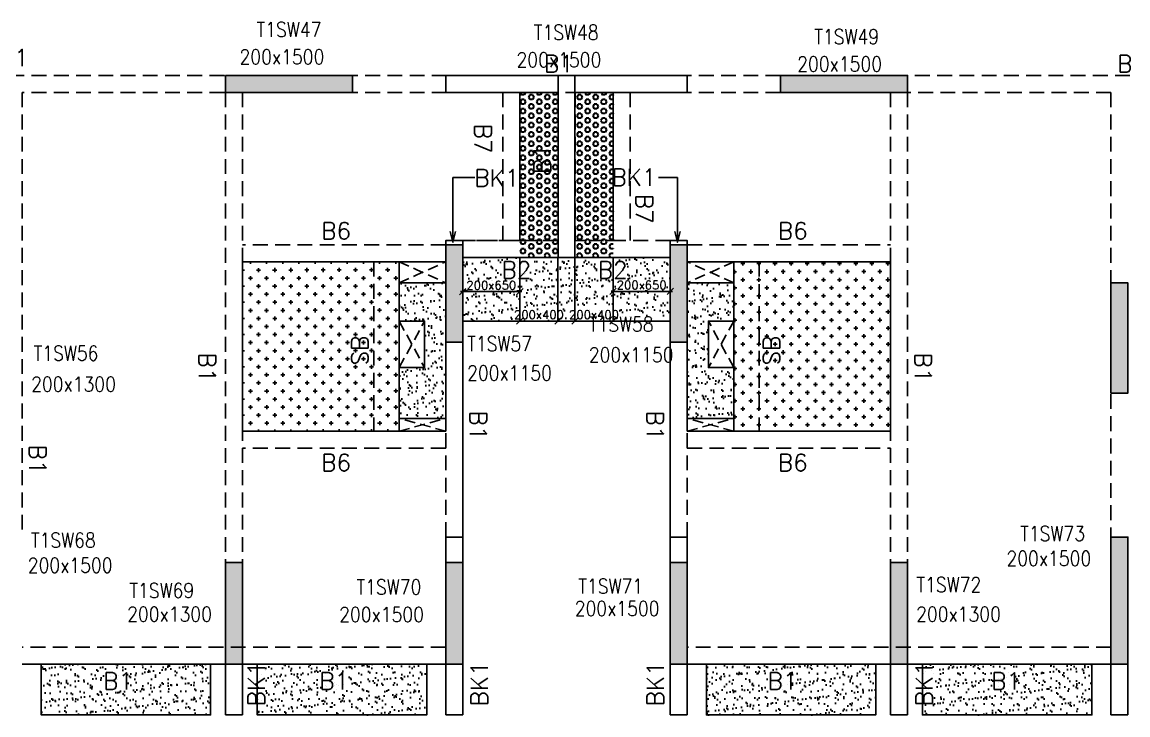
# Model space of a CAD drawing. Header units: millimetres. Extents: x 1078357 to 2594950, y -5122486 to -4636555.
# Drawn here: x 2183805 to 2196855, y -4674653 to -4666473 of the extents above; entities that cross this region are included whole.
import ezdxf

# ---------------------------------------------------------------- set-up
doc = ezdxf.new("R2010")
doc.units = ezdxf.units.MM
doc.header["$PDMODE"] = 35
for name, pattern in [('CONTINOUS', [0]), ('HIDDEN', [0.375, 0.25, -0.125]), ('New Retail block$0$CONTINOUS', [0])]:
    doc.linetypes.add(name, pattern=pattern)
doc.layers.get('0').update_dxf_attribs({"lineweight": 0})
doc.layers.get('Defpoints').update_dxf_attribs({"lineweight": 0})
for name, color, linetype, lineweight in [('A-_ANOTDIMA_D-', 6, 'Continuous', 13), ('COL. NO.', 30, 'Continuous', 25), ('COL. SIZE', 7, 'Continuous', 25), ('DIM', 9, 'Continuous', 25), ('HATCH', 8, 'Continuous', 30)]:
    doc.layers.add(name, color=color, linetype=linetype, lineweight=lineweight)
for name, color, linetype in [('B-200x325', 201, 'HIDDEN'), ('B-200x400', 44, 'HIDDEN'), ('DROP SLAB', 8, 'Continuous'), ('NON STR. RCC WALL', 6, 'Continuous'), ('S-BEAM', 3, 'HIDDEN'), ('S-BEAM NO.', 6, 'Continuous'), ('S-COLUMN', 1, 'Continuous'), ('S-CUTOUT', 8, 'HIDDEN'), ('S-SLAB-PROJECTION', 54, 'New Retail block$0$CONTINOUS'), ('SLAB FOLD', 8, 'Continuous')]:
    doc.layers.add(name, color=color, linetype=linetype)
doc.styles.add('Roman', font='romans')
doc.styles.add('ROMANS', font='romans.shx', dxfattribs={"width": 0.85})
doc.dimstyles.new('HARESH', dxfattribs={"dimtxt": 150, "dimasz": 75, "dimexe": 0, "dimexo": 0, "dimgap": 25, "dimtad": 1, "dimdec": 0, "dimdsep": 46, "dimtxsty": 'Roman', "dimblk": 'OBLIQUE', "dimcen": 225, "dimdle": 25, "dimclrd": 2, "dimclre": 2, "dimclrt": 7, "dimadec": 8, "dimazin": 1, "dimtfac": 1, "dimtdec": 0, "dimtmove": 0, "dimatfit": 0, "dimfxl": 1, "dimlwd": -1, "dimlwe": -1, "dimarcsym": 0})
pattern_1 = [(180, (1070830.067, 207871.68), (-7e-15, -54.99261315), [31.75, -63.5]), (300, (1070830.067, 207871.68), (47.625, 27.4963066), [31.75, -63.5]), (240, (1070798.317, 207871.68), (47.625, -27.4963066), [31.75, -63.5])]

# ---------------------------------------------------------------- blocks, each defined once
blk = doc.blocks.new('_Oblique')
at = {"color": 0, "linetype": 'ByBlock', "lineweight": -2}
blk.add_line((-0.5, -0.5), (0.5, 0.5), dxfattribs=at)
blk = doc.blocks.new('*D1507')
at = {"layer": 'Defpoints', "color": 0, "ltscale": 700, "transparency": 16777216}
for p in [(2189679, -4669252, 0), (2190129, -4669252, 0), (2189679, -4670003)]:
    blk.add_point(p, dxfattribs=at)
at = {"layer": 'DIM', "color": 2, "ltscale": 700, "transparency": 16777216}
for p, q in [((2189679, -4669252), (2189679, -4670003)), ((2190129, -4669252), (2190129, -4670003)), ((2190154, -4670003), (2189654, -4670003))]:
    blk.add_line(p, q, dxfattribs=at)
at = {"layer": 'DIM', "color": 2, "ltscale": 700, "transparency": 16777216, "xscale": 75, "yscale": 75, "zscale": 75, "rotation": 180}
blk.add_blockref('_Oblique', (2189679, -4670003), dxfattribs=at)
at = {"layer": 'DIM', "color": 2, "ltscale": 700, "transparency": 16777216, "xscale": 75, "yscale": 75, "zscale": 75}
blk.add_blockref('_Oblique', (2190129, -4670003), dxfattribs=at)
at = {"layer": 'DIM', "color": 7, "ltscale": 700, "transparency": 16777216, "insert": (2189904, -4669928), "char_height": 150, "attachment_point": 5, "style": 'Roman'}
blk.add_mtext('{\\H0.666667x;200x400}', dxfattribs=at)
blk = doc.blocks.new('*D1508')
at = {"layer": 'Defpoints', "color": 0, "ltscale": 700, "transparency": 16777216}
for p in [(2189005, -4669253, 0), (2189679, -4669252, 0), (2189005, -4669655)]:
    blk.add_point(p, dxfattribs=at)
at = {"layer": 'DIM', "color": 2, "ltscale": 700, "transparency": 16777216}
for p, q in [((2189005, -4669253), (2189005, -4669655)), ((2189679, -4669252), (2189679, -4669655)), ((2189704, -4669655), (2188980, -4669655))]:
    blk.add_line(p, q, dxfattribs=at)
at = {"layer": 'DIM', "color": 2, "ltscale": 700, "transparency": 16777216, "xscale": 75, "yscale": 75, "zscale": 75, "rotation": 180}
blk.add_blockref('_Oblique', (2189005, -4669655), dxfattribs=at)
at = {"layer": 'DIM', "color": 2, "ltscale": 700, "transparency": 16777216, "xscale": 75, "yscale": 75, "zscale": 75}
blk.add_blockref('_Oblique', (2189679, -4669655), dxfattribs=at)
at = {"layer": 'DIM', "color": 7, "ltscale": 700, "transparency": 16777216, "insert": (2189342, -4669580), "char_height": 150, "attachment_point": 5, "style": 'Roman'}
blk.add_mtext('{\\H0.666667x;200x650}', dxfattribs=at)
blk = doc.blocks.new('*D1509')
at = {"layer": 'Defpoints', "color": 0, "ltscale": 700, "transparency": 16777216}
for p in [(2190329, -4669252, 0), (2190780, -4669253, 0), (2190780, -4670003)]:
    blk.add_point(p, dxfattribs=at)
at = {"layer": 'DIM', "color": 2, "ltscale": 700, "transparency": 16777216}
for p, q in [((2190329, -4669252), (2190329, -4670003)), ((2190780, -4669253), (2190780, -4670003)), ((2190304, -4670003), (2190805, -4670003))]:
    blk.add_line(p, q, dxfattribs=at)
at = {"layer": 'DIM', "color": 2, "ltscale": 700, "transparency": 16777216, "xscale": 75, "yscale": 75, "zscale": 75, "rotation": 180}
blk.add_blockref('_Oblique', (2190329, -4670003), dxfattribs=at)
at = {"layer": 'DIM', "color": 2, "ltscale": 700, "transparency": 16777216, "xscale": 75, "yscale": 75, "zscale": 75}
blk.add_blockref('_Oblique', (2190780, -4670003), dxfattribs=at)
at = {"layer": 'DIM', "color": 7, "ltscale": 700, "transparency": 16777216, "insert": (2190554, -4669928), "char_height": 150, "attachment_point": 5, "style": 'Roman'}
blk.add_mtext('{\\H0.666667x;200x400}', dxfattribs=at)
blk = doc.blocks.new('*D1510')
at = {"layer": 'Defpoints', "color": 0, "ltscale": 700, "transparency": 16777216}
for p in [(2190780, -4669253, 0), (2191454, -4669253, 0), (2191454, -4669653)]:
    blk.add_point(p, dxfattribs=at)
at = {"layer": 'DIM', "color": 2, "ltscale": 700, "transparency": 16777216}
for p, q in [((2190780, -4669253), (2190780, -4669653)), ((2191454, -4669253), (2191454, -4669653)), ((2190755, -4669653), (2191479, -4669653))]:
    blk.add_line(p, q, dxfattribs=at)
at = {"layer": 'DIM', "color": 2, "ltscale": 700, "transparency": 16777216, "xscale": 75, "yscale": 75, "zscale": 75, "rotation": 180}
blk.add_blockref('_Oblique', (2190780, -4669653), dxfattribs=at)
at = {"layer": 'DIM', "color": 2, "ltscale": 700, "transparency": 16777216, "xscale": 75, "yscale": 75, "zscale": 75}
blk.add_blockref('_Oblique', (2191454, -4669653), dxfattribs=at)
at = {"layer": 'DIM', "color": 7, "ltscale": 700, "transparency": 16777216, "insert": (2191117, -4669578), "char_height": 150, "attachment_point": 5, "style": 'Roman'}
blk.add_mtext('{\\H0.666667x;200x650}', dxfattribs=at)
blk = doc.blocks.new('G$CD63B60BD')
at = {"layer": 'COL. NO.', "linetype": 'Continuous', "style": 'ROMANS', "width": 0.85}
for s, p in [('T1SW47', (21217, 7404, -320)), ('T1SW48', (24489, 7371, -320)), ('T1SW49', (27799, 7320, -320)), ('T1SW58', (25138, 3926, -320)), ('T1SW57', (23703, 3695, -320)), ('T1SW56', (18586, 3582, -320)), ('T1SW73', (30229, 1453, -320)), ('T1SW68', (18554, 1375, -320)), ('T1SW69', (19716, 781, -320)), ('T1SW70', (22397, 822, -320)), ('T1SW71', (25014, 832, -320)), ('T1SW72', (29005, 850, -320))]:
    blk.add_text(s, height=175, dxfattribs=at).set_placement(p)
at = {"layer": 'COL. SIZE', "linetype": 'Continuous', "style": 'ROMANS', "width": 0.85}
for s, p in [('200x1500', (21016, 7081, -320)), ('200x1500', (24285, 7046, -320)), ('200x1500', (27598, 6997, -320)), ('200x1150', (25138, 3563, -320)), ('200x1150', (23702, 3349, -320)), ('200x1300', (18557, 3218, -320)), ('200x1500', (30067, 1160, -320)), ('200x1500', (18517, 1079, -320)), ('200x1300', (19690, 502, -320)), ('200x1500', (22192, 498, -320)), ('200x1500', (24972, 569, -320)), ('200x1300', (29001, 502, -320))]:
    blk.add_text(s, height=175, dxfattribs=at).set_placement(p)

msp = doc.modelspace()

# ---------------------------------------------------------------- hatches: boundary and pattern name
at = {"layer": 'DROP SLAB'}
h = msp.add_hatch(dxfattribs=at)
h.set_pattern_fill('CROSS', color=8, scale=15, angle=0.03079)
h.set_pattern_definition([(180.03079016, (-9876859.83, 46851707.39), (-95.19879988, -95.30117261), [47.625, -142.875]), (270.03079016, (-9876883.66, 46851731.19), (95.30117261, -95.19879988), [47.625, -142.875])])
h.paths.add_polyline_path([(2188254.6, -4669302.4), (2186404.6, -4669302.4), (2186404.6, -4671302.2), (2188254.6, -4671302.2)])
h = msp.add_hatch(dxfattribs=at)
h.set_pattern_fill('CROSS', color=8, scale=15, angle=0.03079)
h.set_pattern_definition([(180.03079016, (-8779635.12, 42167688.21), (-95.19879988, -95.30117261), [47.625, -142.875]), (270.03079016, (-8779658.94, 42167712.01), (95.30117261, -95.19879988), [47.625, -142.875])])
h.paths.add_polyline_path([(2192204.6, -4669302.5), (2194054.6, -4669302.4), (2194054.6, -4671302.2), (2192204.6, -4671302.4)])
at = {"layer": 'HATCH', "ltscale": 1000}
h = msp.add_hatch(dxfattribs=at)
h.set_pattern_fill('HEX', color=8, scale=10, angle=180)
h.set_pattern_definition(pattern_1)
h.paths.add_polyline_path([(2190129.8, -4667313.1), (2189679.8, -4667313.1), (2189679.8, -4669252.5), (2190129.8, -4669252.5)])
h = msp.add_hatch(dxfattribs=at)
h.set_pattern_fill('HEX', color=8, scale=10, angle=180)
h.set_pattern_definition(pattern_1)
h.paths.add_polyline_path([(2190330.2, -4667313.1), (2190780.2, -4667313.1), (2190780.2, -4669252.5), (2190330.2, -4669252.5)])
at = {"layer": 'HATCH'}
h = msp.add_hatch(dxfattribs=at)
h.set_pattern_fill('AR-SAND', color=8, scale=3, angle=179.97015)
h.set_pattern_definition([(37.47015413, (-2869328.04, 18697456.08), (-4.72361136, 146.8264517), [0, -115.824, 0, -129.54, 0, -123.825]), (7.4701541, (-2869328.04, 18697456.08), (134.9689868, 214.9772528), [0, -62.484, 0, -104.394, 0, -40.005]), (327.4701541, (-2869421.77, 18697456.13), (237.2979035, 0.3075449), [0, -38.1, 0, -137.16, 0, -179.07]), (317.4701541, (-2869421.77, 18697456.13), (229.1017424, 66.759465), [0, -19.05, 0, -89.916, 0, -102.87])])
h.paths.add_polyline_path([(2191454.9, -4669252.5), (2189004.9, -4669252.5), (2189004.6, -4670002.5), (2191454.6, -4670002.5)])
h = msp.add_hatch(dxfattribs=at)
h.set_pattern_fill('AR-SAND', color=8, scale=3, angle=179.97015)
h.set_pattern_definition([(37.47015413, (-2869327.94, 18697456.08), (-4.72361136, 146.8264517), [0, -115.824, 0, -129.54, 0, -123.825]), (7.4701541, (-2869327.94, 18697456.08), (134.9689868, 214.9772528), [0, -62.484, 0, -104.394, 0, -40.005]), (327.4701541, (-2869421.67, 18697456.13), (237.2979035, 0.3075449), [0, -38.1, 0, -137.16, 0, -179.07]), (317.4701541, (-2869421.67, 18697456.13), (229.1017424, 66.759465), [0, -19.05, 0, -89.916, 0, -102.87])])
h.paths.add_polyline_path([(2191455, -4669252.5), (2189005, -4669252.5), (2189005, -4669852.5), (2191455, -4669852.5)])
h = msp.add_hatch(dxfattribs=at)
h.set_pattern_fill('AR-SAND', color=8, scale=3, angle=359.97015)
h.set_pattern_definition([(37.47015413, (-4003539.23, 23605423.02), (-4.72361136, 146.8264517), [0, -115.824, 0, -129.54, 0, -123.825]), (7.4701541, (-4003539.23, 23605423.02), (134.9689868, 214.9772528), [0, -62.484, 0, -104.394, 0, -40.005]), (327.47015413, (-4003632.95, 23605423.07), (237.29790347, 0.3075449), [0, -38.1, 0, -137.16, 0, -179.07]), (317.4701541, (-4003632.95, 23605423.07), (229.1017424, 66.759465), [0, -19.05, 0, -89.916, 0, -102.87])])
h.paths.add_polyline_path([(2188804, -4671152.5), (2188254, -4671152.5), (2188254, -4670552.5), (2188554, -4670552.5), (2188554, -4670002.5), (2188254, -4670002.6), (2188254, -4669552.5), (2188804, -4669552.5)])
h = msp.add_hatch(dxfattribs=at)
h.set_pattern_fill('AR-SAND', color=8, scale=3, angle=180.02985)
h.set_pattern_definition([(37.47015413, (-4003538.46, 23605422.95), (-4.72361136, 146.8264517), [0, -115.824, 0, -129.54, 0, -123.825]), (7.4701541, (-4003538.46, 23605422.95), (134.9689868, 214.9772528), [0, -62.484, 0, -104.394, 0, -40.005]), (327.47015413, (-4003632.18, 23605423), (237.29790347, 0.3075449), [0, -38.1, 0, -137.16, 0, -179.07]), (317.4701541, (-4003632.18, 23605423), (229.1017424, 66.759465), [0, -19.05, 0, -89.916, 0, -102.87])])
h.paths.add_polyline_path([(2191654.8, -4671152.4), (2192204.8, -4671152.4), (2192204.8, -4670552.4), (2191904.8, -4670552.4), (2191904.8, -4670002.4), (2192204.8, -4670002.5), (2192204.8, -4669552.4), (2191654.8, -4669552.4)])
h = msp.add_hatch(dxfattribs=at)
h.set_pattern_fill('AR-SAND', color=8, scale=3, angle=179.97015)
h.set_pattern_definition([(37.47015413, (-2868002.94, 18697456.1), (-4.72361136, 146.8264517), [0, -115.824, 0, -129.54, 0, -123.825]), (7.4701541, (-2868002.94, 18697456.1), (134.9689868, 214.9772528), [0, -62.484, 0, -104.394, 0, -40.005]), (327.4701541, (-2868096.67, 18697456.14), (237.2979035, 0.3075449), [0, -38.1, 0, -137.16, 0, -179.07]), (317.4701541, (-2868096.67, 18697456.14), (229.1017424, 66.759465), [0, -19.05, 0, -89.916, 0, -102.87])])
h.paths.add_polyline_path([(2186030, -4674052.5), (2184030, -4674052.5), (2184030, -4674652.5), (2186030, -4674652.5)])
h = msp.add_hatch(dxfattribs=at)
h.set_pattern_fill('AR-SAND', color=8, scale=3, angle=179.97015)
h.set_pattern_definition([(37.47015413, (-2870552.94, 18697456.1), (-4.72361136, 146.8264517), [0, -115.824, 0, -129.54, 0, -123.825]), (7.4701541, (-2870552.94, 18697456.1), (134.9689868, 214.9772528), [0, -62.484, 0, -104.394, 0, -40.005]), (327.4701541, (-2870646.67, 18697456.14), (237.2979035, 0.3075449), [0, -38.1, 0, -137.16, 0, -179.07]), (317.4701541, (-2870646.67, 18697456.14), (229.1017424, 66.759465), [0, -19.05, 0, -89.916, 0, -102.87])])
h.paths.add_polyline_path([(2188580, -4674052.5), (2186580, -4674052.5), (2186580, -4674652.5), (2188580, -4674652.5)])
h = msp.add_hatch(dxfattribs=at)
h.set_pattern_fill('AR-SAND', color=8, scale=3, angle=179.97015)
h.set_pattern_definition([(37.47015413, (-2875852.94, 18697456.1), (-4.72361136, 146.8264517), [0, -115.824, 0, -129.54, 0, -123.825]), (7.4701541, (-2875852.94, 18697456.1), (134.9689868, 214.9772528), [0, -62.484, 0, -104.394, 0, -40.005]), (327.4701541, (-2875946.67, 18697456.14), (237.2979035, 0.3075449), [0, -38.1, 0, -137.16, 0, -179.07]), (317.4701541, (-2875946.67, 18697456.14), (229.1017424, 66.759465), [0, -19.05, 0, -89.916, 0, -102.87])])
h.paths.add_polyline_path([(2193880, -4674052.5), (2191880, -4674052.5), (2191880, -4674652.5), (2193880, -4674652.5)])
h = msp.add_hatch(dxfattribs=at)
h.set_pattern_fill('AR-SAND', color=8, scale=3, angle=179.97015)
h.set_pattern_definition([(37.47015413, (-2878402.94, 18697456.1), (-4.72361136, 146.8264517), [0, -115.824, 0, -129.54, 0, -123.825]), (7.4701541, (-2878402.94, 18697456.1), (134.9689868, 214.9772528), [0, -62.484, 0, -104.394, 0, -40.005]), (327.4701541, (-2878496.67, 18697456.14), (237.2979035, 0.3075449), [0, -38.1, 0, -137.16, 0, -179.07]), (317.4701541, (-2878496.67, 18697456.14), (229.1017424, 66.759465), [0, -19.05, 0, -89.916, 0, -102.87])])
h.paths.add_polyline_path([(2196430, -4674052.5), (2194430, -4674052.5), (2194430, -4674652.5), (2196430, -4674652.5)])
at = {"layer": 'S-COLUMN', "lineweight": 25}
h = msp.add_hatch(color=1, dxfattribs=at)
h.dxf.hatch_style = 1
h.paths.add_polyline_path([(2186204.6, -4667102.5), (2187704.6, -4667102.5), (2187704.6, -4667302.5), (2186204.6, -4667302.5)])
h = msp.add_hatch(color=1, dxfattribs=at)
h.dxf.hatch_style = 1
h.paths.add_polyline_path([(2192754.6, -4667102.5), (2194254.6, -4667102.5), (2194254.6, -4667302.5), (2192754.6, -4667302.5)])
h = msp.add_hatch(color=1, dxfattribs=at)
h.dxf.hatch_style = 1
h.paths.add_polyline_path([(2188804.6, -4669102.5), (2189004.6, -4669102.5), (2189004.6, -4670252.5), (2188804.6, -4670252.5)])
at = {"layer": 'S-COLUMN', "lineweight": 25, "extrusion": (1.00316e-06, -2.11765e-11, 1)}
h = msp.add_hatch(color=1, dxfattribs=at)
h.dxf.hatch_style = 1
h.paths.add_polyline_path([(2191654.6, -4669102.5), (2191454.6, -4669102.5), (2191454.6, -4670252.5), (2191654.6, -4670252.5)])
at = {"layer": 'S-COLUMN', "lineweight": 25, "extrusion": (-1.00316e-06, -1.91639e-11, 1)}
h = msp.add_hatch(color=1, dxfattribs=at)
h.dxf.hatch_style = 1
h.paths.add_polyline_path([(2196654.6, -4669552.5), (2196854.6, -4669552.5), (2196854.6, -4670852.5), (2196654.6, -4670852.5)])
at = {"layer": 'S-COLUMN', "lineweight": 25, "extrusion": (1.00316e-06, -2.11765e-11, 1)}
h = msp.add_hatch(color=1, dxfattribs=at)
h.dxf.hatch_style = 1
h.paths.add_polyline_path([(2196854.6, -4669552.5), (2196654.6, -4669552.5), (2196654.6, -4670852.5), (2196854.6, -4670852.5)])
at = {"layer": 'S-COLUMN', "lineweight": 25, "extrusion": (-1.00316e-06, -1.91639e-11, 1)}
h = msp.add_hatch(color=1, dxfattribs=at)
h.dxf.hatch_style = 1
h.paths.add_polyline_path([(2196654.6, -4674052.5), (2196854.6, -4674052.5), (2196854.6, -4672552.5), (2196654.6, -4672552.5)])
at = {"layer": 'S-COLUMN', "lineweight": 25, "extrusion": (1.00316e-06, -2.11765e-11, 1)}
h = msp.add_hatch(color=1, dxfattribs=at)
h.dxf.hatch_style = 1
h.paths.add_polyline_path([(2196854.6, -4674052.5), (2196654.6, -4674052.5), (2196654.6, -4672552.5), (2196854.6, -4672552.5)])
at = {"layer": 'S-COLUMN', "lineweight": 25}
h = msp.add_hatch(color=1, dxfattribs=at)
h.dxf.hatch_style = 1
h.paths.add_polyline_path([(2186404.6, -4672852.5), (2186404.6, -4674052.5), (2186204.6, -4674052.5), (2186204.6, -4672852.5)])
h = msp.add_hatch(color=1, dxfattribs=at)
h.dxf.hatch_style = 1
h.paths.add_polyline_path([(2189004.6, -4672852.5), (2189004.6, -4674052.5), (2188804.6, -4674052.5), (2188804.6, -4672852.5)])
at = {"layer": 'S-COLUMN', "lineweight": 25, "extrusion": (1.00316e-06, -2.11765e-11, 1)}
h = msp.add_hatch(color=1, dxfattribs=at)
h.dxf.hatch_style = 1
h.paths.add_polyline_path([(2191654.6, -4674052.5), (2191454.6, -4674052.5), (2191454.6, -4672852.5), (2191654.6, -4672852.5)])
at = {"layer": 'S-COLUMN', "lineweight": 25}
h = msp.add_hatch(color=1, dxfattribs=at)
h.dxf.hatch_style = 1
h.paths.add_polyline_path([(2194254.6, -4672852.5), (2194254.6, -4674052.5), (2194054.6, -4674052.5), (2194054.6, -4672852.5)])

# ---------------------------------------------------------------- linework, layer by layer
at = {"layer": 'B-200x400', "linetype": 'HIDDEN', "ltscale": 500}
for p, q in [((2190129.4, -4669052.5, 0), (2189679.3, -4669052.5, 0)), ((2190329.4, -4669052.5, 0), (2190779.6, -4669052.5, 0))]:
    msp.add_line(p, q, dxfattribs=at)
at = {"layer": 'B-200x400', "linetype": 'Continuous', "ltscale": 500}
for p, q in [((2190129.4, -4669252.5, 0), (2189679.3, -4669252.5, 0)), ((2190779.6, -4669252.5, 0), (2190329.5, -4669252.5, 0))]:
    msp.add_line(p, q, dxfattribs=at)
at = {"layer": 'DROP SLAB', "color": 3, "linetype": 'CONTINOUS', "ltscale": 500, "elevation": 0}
for points in [[(2188254.6, -4669302.4), (2186404.6, -4669302.4), (2186404.6, -4671302.2), (2188254.6, -4671302.2)], [(2188254.8, -4669552.4), (2188804.6, -4669552.4), (2188804.6, -4669302.4), (2188254.8, -4669302.4)], [(2192204.8, -4669552.4), (2191654.9, -4669552.4), (2191654.9, -4669302.4), (2192204.8, -4669302.4)], [(2192204.6, -4669302.5), (2194054.6, -4669302.4), (2194054.6, -4671302.2), (2192204.6, -4671302.4)], [(2188254.7, -4670552.5), (2188554.7, -4670552.5), (2188554.7, -4670002.5), (2188254.7, -4670002.5)], [(2192204.8, -4670552.4), (2191904.8, -4670552.4), (2191904.8, -4670002.4), (2192204.8, -4670002.4)], [(2188254.3, -4671302.2), (2188804.3, -4671302.2), (2188804.3, -4671152.4), (2188254.3, -4671152.4)], [(2192204.8, -4671302.2), (2191654.8, -4671302.2), (2191654.8, -4671152.4), (2192204.8, -4671152.4)]]:
    msp.add_lwpolyline(points, close=True, dxfattribs=at)
at = {"layer": 'NON STR. RCC WALL', "elevation": 0}
for points in [[(2188804.6, -4667102.5), (2190129.6, -4667102.5), (2190129.6, -4667302.5), (2188804.6, -4667302.5)], [(2190129.6, -4669252.5), (2190329.6, -4669252.5), (2190329.6, -4667102.5), (2190129.6, -4667102.5)], [(2190329.6, -4667102.5), (2191654.6, -4667102.5), (2191654.6, -4667302.5), (2190329.6, -4667302.5)], [(2189004.6, -4672552.5), (2189004.6, -4672852.5), (2188804.7, -4672852.5), (2188804.7, -4672552.5)], [(2191654.5, -4672552.5), (2191654.5, -4672852.5), (2191454.6, -4672852.5), (2191454.6, -4672552.5)]]:
    msp.add_lwpolyline(points, close=True, dxfattribs=at)
at = {"layer": 'S-BEAM', "linetype": 'HIDDEN', "ltscale": 700}
for p, q in [((2192754.6, -4667102.5, 0), (2182230, -4667102.5, 0)), ((2203179.6, -4667102.5, 0), (2194254.6, -4667102.5, 0)), ((2192754.6, -4667302.5, 0), (2183805, -4667302.5, 0)), ((2183805, -4667302.5, 0), (2183805, -4672552.5, 0)), ((2186205, -4667302.5, 0), (2186205, -4673752.5, 0)), ((2186405, -4667302.5, 0), (2186405, -4673752.5, 0)), ((2190130, -4669052.5, 0), (2190130, -4667302.5, 0)), ((2190330, -4669052.5, 0), (2190330, -4667302.5, 0)), ((2194055, -4667302.5, 0), (2194055, -4673752.5, 0)), ((2196655, -4667302.5, 0), (2194254.6, -4667302.5, 0)), ((2194255, -4667302.5, 0), (2194255, -4673752.5, 0)), ((2196655, -4667302.5, 0), (2196655, -4669552.5, 0)), ((2189679.5, -4669052.4, 0), (2189004.6, -4669052.4, 0)), ((2190130, -4669052.5, 0), (2189005, -4669052.5, 0)), ((2191455, -4669052.5, 0), (2190330, -4669052.5, 0)), ((2191454.6, -4669052.4, 0), (2190779.6, -4669052.5, 0)), ((2187954.6, -4669302.4, 0), (2187954.6, -4671302.2, 0)), ((2192204.6, -4669302.7, 0), (2192204.6, -4671302.5, 0)), ((2192504.6, -4669302.7, 0), (2192504.6, -4671302.5, 0)), ((2196655, -4669552.5, 0), (2196655, -4672552.5, 0)), ((2188805, -4672552.5, 0), (2188805, -4670252.5, 0)), ((2191655, -4672552.5, 0), (2191655, -4670252.5, 0)), ((2188805, -4673852.5, 0), (2183805, -4673852.5, 0)), ((2196655, -4673852.5, 0), (2191655, -4673852.5, 0))]:
    msp.add_line(p, q, dxfattribs=at)
at = {"layer": 'S-BEAM', "ltscale": 700}
for p, q in [((2189479.5, -4669052.5, 0), (2189479.5, -4667302.5)), ((2190979.7, -4669052.5, 0), (2190979.7, -4667302.5)), ((2188804.4, -4669102.4, 0), (2186404.6, -4669102.4, 0)), ((2191654.7, -4669102.5, 0), (2194054.6, -4669102.4, 0)), ((2188804.6, -4671502.2, 0), (2186404.6, -4671502.2, 0)), ((2191654.6, -4671502.3, 0), (2194054.6, -4671502.2, 0))]:
    msp.add_line(p, q, dxfattribs=at)
at = {"layer": 'S-BEAM', "linetype": 'Continuous', "ltscale": 700}
for p, q in [((2189679.5, -4669052.5, 0), (2189679.5, -4667313.1, 0)), ((2190779.7, -4669052.5, 0), (2190779.7, -4667313.1, 0)), ((2191455, -4669252.5, 0), (2189005, -4669252.5, 0)), ((2188804.4, -4669302.4, 0), (2186404.6, -4669302.4, 0)), ((2191654.7, -4669302.5, 0), (2194054.6, -4669302.4, 0)), ((2188804.6, -4671302.2, 0), (2186404.6, -4671302.2, 0)), ((2191654.6, -4671302.3, 0), (2194054.6, -4671302.2, 0))]:
    msp.add_line(p, q, dxfattribs=at)
at = {"layer": 'S-BEAM', "linetype": 'CONTINOUS', "ltscale": 700}
for p, q in [((2191454.7, -4669252.4, 0), (2190779.6, -4669252.5, 0)), ((2189005, -4672552.5, 0), (2189005, -4670252.5, 0)), ((2191455, -4672552.5, 0), (2191455, -4670252.5, 0)), ((2188805, -4674052.5, 0), (2183805, -4674052.5, 0)), ((2186204.9, -4674652.5, 0), (2186204.9, -4674052.5, 0)), ((2186404.9, -4674052.5, 0), (2186404.9, -4674652.5, 0)), ((2188804.9, -4674652.5, 0), (2188804.9, -4674052.5, 0)), ((2189004.9, -4674052.5, 0), (2189004.9, -4674652.5, 0)), ((2191454.9, -4674652.4, 0), (2191454.9, -4674052.4, 0)), ((2191654.9, -4674052.4, 0), (2191654.9, -4674652.4, 0)), ((2196655, -4674052.5, 0), (2191655, -4674052.5, 0)), ((2194054.9, -4674652.5, 0), (2194054.9, -4674052.5, 0)), ((2194254.9, -4674052.5, 0), (2194254.9, -4674652.5, 0)), ((2196654.9, -4674652.5, 0), (2196654.9, -4674052.5, 0)), ((2196854.9, -4674052.5, 0), (2196854.9, -4674652.5, 0)), ((2186404.9, -4674652.5, 0), (2186204.9, -4674652.5, 0)), ((2189004.9, -4674652.5, 0), (2188804.9, -4674652.5, 0)), ((2191654.9, -4674652.4, 0), (2191454.9, -4674652.4, 0)), ((2194254.9, -4674652.5, 0), (2194054.9, -4674652.5, 0)), ((2196854.9, -4674652.5, 0), (2196654.9, -4674652.5, 0))]:
    msp.add_line(p, q, dxfattribs=at)
at = {"layer": 'S-BEAM', "linetype": 'ByBlock', "ltscale": 700}
msp.add_line((2188254.6, -4669302.4, 0), (2188254.6, -4671302.2, 0), dxfattribs=at)
at = {"layer": 'S-BEAM', "linetype": 'Continuous', "ltscale": 700, "elevation": 0}
for points in [[(2189005, -4669102.5), (2188805, -4669102.5), (2188805, -4669052.4), (2189005, -4669052.4)], [(2191655.1, -4669102.5), (2191455, -4669102.5), (2191455, -4669052.4), (2191655.1, -4669052.4)]]:
    msp.add_lwpolyline(points, close=True, dxfattribs=at)
at = {"layer": 'S-COLUMN', "color": 1, "lineweight": 25, "elevation": 0}
for points in [[(2186204.6, -4667102.5), (2187704.6, -4667102.5), (2187704.6, -4667302.5), (2186204.6, -4667302.5)], [(2192754.6, -4667102.5), (2194254.6, -4667102.5), (2194254.6, -4667302.5), (2192754.6, -4667302.5)], [(2188804.6, -4669102.5), (2189004.6, -4669102.5), (2189004.6, -4670252.5), (2188804.6, -4670252.5)], [(2186204.6, -4672852.5), (2186404.6, -4672852.5), (2186404.6, -4674052.5), (2186204.6, -4674052.5)], [(2188804.6, -4674052.5), (2189004.6, -4674052.5), (2189004.6, -4672852.5), (2188804.6, -4672852.5)], [(2194054.6, -4672852.7), (2194254.6, -4672852.7), (2194254.6, -4674052.5), (2194054.6, -4674052.5)]]:
    msp.add_lwpolyline(points, close=True, dxfattribs=at)
at = {"layer": 'S-COLUMN', "color": 1, "lineweight": 25, "extrusion": (1.00316e-06, -2.11765e-11, 1), "elevation": 2.2}
for points in [[(2191654.6, -4669102.5), (2191454.6, -4669102.5), (2191454.6, -4670252.5), (2191654.6, -4670252.5)], [(2196854.6, -4669552.5), (2196654.6, -4669552.5), (2196654.6, -4670852.5), (2196854.6, -4670852.5)], [(2196854.6, -4674052.5), (2196654.6, -4674052.5), (2196654.6, -4672552.5), (2196854.6, -4672552.5)], [(2191654.6, -4674052.5), (2191454.6, -4674052.5), (2191454.6, -4672852.5), (2191654.6, -4672852.5)]]:
    msp.add_lwpolyline(points, close=True, dxfattribs=at)
at = {"layer": 'S-COLUMN', "color": 1, "lineweight": 25, "extrusion": (-1.00316e-06, -1.91639e-11, 1), "elevation": -2.2}
for points in [[(2196654.6, -4669552.5), (2196854.6, -4669552.5), (2196854.6, -4670852.5), (2196654.6, -4670852.5)], [(2196654.6, -4674052.5), (2196854.6, -4674052.5), (2196854.6, -4672552.5), (2196654.6, -4672552.5)]]:
    msp.add_lwpolyline(points, close=True, dxfattribs=at)
at = {"layer": 'S-CUTOUT', "ltscale": 500}
for p, q in [((2188254.8, -4669552.4, 0), (2188804.6, -4669302.4, 0)), ((2188254.8, -4669302.4, 0), (2188804.8, -4669552.4, 0)), ((2192204.8, -4669302.4, 0), (2191654.8, -4669552.4, 0)), ((2192204.8, -4669552.4, 0), (2191654.9, -4669302.4, 0)), ((2188254.6, -4670552.5), (2188554.7, -4670002.5)), ((2188254.6, -4670002.5), (2188554.7, -4670552.5)), ((2192204.8, -4670552.4, 0), (2191904.8, -4670002.4, 0)), ((2192204.8, -4670002.4, 0), (2191904.8, -4670552.4, 0)), ((2188804.3, -4671302.4, 0), (2188254.3, -4671152.4, 0)), ((2188255.2, -4671302.2, 0), (2188804.3, -4671152.4, 0)), ((2192203.9, -4671302.2, 0), (2191654.8, -4671152.4, 0)), ((2191654.8, -4671302.4, 0), (2192204.8, -4671152.4, 0))]:
    msp.add_line(p, q, dxfattribs=at)
at = {"layer": 'S-SLAB-PROJECTION', "elevation": 0}
for points in [[(2191454.9, -4669252.5), (2189004.9, -4669252.5), (2189004.6, -4670002.5), (2191454.6, -4670002.5)], [(2186030, -4674052.5), (2184030, -4674052.5), (2184030, -4674652.5), (2186030, -4674652.5)], [(2188580, -4674052.5), (2186580, -4674052.5), (2186580, -4674652.5), (2188580, -4674652.5)], [(2193880, -4674052.5), (2191880, -4674052.5), (2191880, -4674652.5), (2193880, -4674652.5)], [(2196430, -4674052.5), (2194430, -4674052.5), (2194430, -4674652.5), (2196430, -4674652.5)]]:
    msp.add_lwpolyline(points, close=True, dxfattribs=at)
at = {"layer": 'SLAB FOLD', "color": 8, "ltscale": 1000, "elevation": 0}
for points in [[(2188804, -4671152.5), (2188254, -4671152.5), (2188254, -4670552.5), (2188554, -4670552.5), (2188554, -4670002.5), (2188254, -4670002.6), (2188254, -4669552.5), (2188804, -4669552.5), (2188804, -4671152.5)], [(2191654.8, -4671152.4), (2192204.8, -4671152.4), (2192204.8, -4670552.4), (2191904.8, -4670552.4), (2191904.8, -4670002.4), (2192204.8, -4670002.5), (2192204.8, -4669552.4), (2191654.8, -4669552.4), (2191654.8, -4671152.4)]]:
    msp.add_lwpolyline(points, dxfattribs=at)

# ---------------------------------------------------------------- block references
at = {"layer": 'A-_ANOTDIMA_D-', "color": 2, "ltscale": 700}
msp.add_blockref('G$CD63B60BD', (2165354.6, -4674052.5, 0), dxfattribs=at)

# ---------------------------------------------------------------- texts
at = {"layer": 'B-200x325', "linetype": 'Continuous', "ltscale": 700, "style": 'ROMANS'}
for rotation, p in [(359.99945, (2187335.1, -4669037.2, -2.7)), (0.00134, (2192724.1, -4669037.2, -2.7)), (359.99945, (2187335.1, -4671774.3, -2.7)), (0.00134, (2192724.1, -4671774.4, -2.7))]:
    msp.add_text('B6', height=200, rotation=rotation, dxfattribs=at).set_placement(p)
at = {"layer": 'S-BEAM NO.', "linetype": 'HIDDEN', "ltscale": 500, "style": 'ROMANS'}
for rotation, p in [(359.99906, (2183532.1, -4666992.9, -2.7)), (0.00094, (2189964.9, -4667065.3, -2.7)), (0.00094, (2196729.5, -4667065.3, -2.7)), (269.99906, (2185889.4, -4670373.8, -2.7)), (269.99906, (2194338.9, -4670373.8, -2.7)), (269.99906, (2189088.9, -4671058.7, -2.7)), (269.99906, (2191176, -4671058.7, -2.7)), (269.99906, (2183888.9, -4671459.4, -2.7)), (0.00094, (2184761.6, -4674352.8, -2.7)), (0.00094, (2187312.6, -4674352.8, -2.7)), (0.00094, (2192603.2, -4674352.8, -2.7)), (0.00094, (2195240.9, -4674352.8, -2.7))]:
    msp.add_text('B1', height=200, rotation=rotation, dxfattribs=at).set_placement(p)
at = {"layer": 'S-BEAM NO.', "linetype": 'Continuous', "ltscale": 700, "style": 'ROMANS'}
for s, rotation, p in [('B7', 269.99906, (2189144.7, -4667672.9, -2.7)), ('BK1', 0.00094, (2189142.7, -4668412.1, -2.7)), ('BK1', 359.99906, (2190760.6, -4668405.3, -2.7)), ('B7', 269.99906, (2191048.3, -4668500.1, -2.7)), ('SB', 90.00094, (2187890.5, -4670526.7, -2.7)), ('SB', 90.00094, (2192749.3, -4670526.8, -2.7))]:
    msp.add_text(s, height=200, rotation=rotation, dxfattribs=at).set_placement(p)
at = {"layer": 'S-BEAM NO.', "linetype": 'HIDDEN', "ltscale": 700, "style": 'ROMANS'}
msp.add_text('B1', height=200, rotation=89.99906, dxfattribs=at).set_placement((2190043.9, -4668266.3, -2.7))
at = {"layer": 'S-BEAM NO.', "linetype": 'Continuous', "ltscale": 500, "style": 'ROMANS'}
for p in [(2189462.7, -4669499.6, -2.7), (2190599.4, -4669499.6, -2.7)]:
    msp.add_text('B2', height=200, dxfattribs=at).set_placement(p)
at = {"layer": 'S-BEAM NO.', "linetype": 'CONTINOUS', "ltscale": 700, "style": 'ROMANS'}
for p in [(2186668.7, -4674552.2, 50), (2189300.6, -4674552.2, 50), (2191377.8, -4674552.1, 50), (2194550.6, -4674552.2, 50)]:
    msp.add_text('BK1', height=200, rotation=90, dxfattribs=at).set_placement(p)

# ---------------------------------------------------------------- dimensions: what is measured, and where the dimension line sits
at = {"layer": 'DIM', "ltscale": 700}
for base, p1, p2, picture, middle in [((2189004.6, -4669654.6, 0), (2189679.3, -4669252.5, 0), (2189004.6, -4669252.5, 0), '*D1508', (2189341.9, -4669579.6, 0)), ((2191454.4, -4669652.6, 0), (2190779.5, -4669252.5, 0), (2191454.4, -4669252.5, 0), '*D1510', (2191117, -4669577.6, 0))]:
    dim = msp.add_linear_dim(base=base, p1=p1, p2=p2, text='{\\H0.666667x;200x650}', dimstyle='HARESH', override={"dimtxsty": 'Roman', "dimtmove": 1}, dxfattribs=at)
    dim.commit()
    dim.dimension.update_dxf_attribs({"geometry": picture, "text_midpoint": middle})
for base, p1, p2, picture, middle in [((2189679.3, -4670002.5, 0), (2190129.4, -4669252.5, 0), (2189679.3, -4669252.5, 0), '*D1507', (2189904.3, -4670002.5, 0)), ((2190779.5, -4670002.5, 0), (2190329.4, -4669252.5, 0), (2190779.5, -4669252.5, 0), '*D1509', (2190554.5, -4670002.5, 0))]:
    dim = msp.add_linear_dim(base=base, p1=p1, p2=p2, text='{\\H0.666667x;200x400}', dimstyle='HARESH', override={"dimtxsty": 'Roman'}, dxfattribs=at)
    dim.commit()
    dim.dimension.update_dxf_attribs({"geometry": picture, "text_midpoint": middle, "dimtype": 160})

# ---------------------------------------------------------------- leaders
at = {"layer": 'S-BEAM NO.', "linetype": 'Continuous', "ltscale": 700}
for points in [[(2188888.5, -4669072.2, 0), (2188888.5, -4668307.6, 0), (2189147.4, -4668307.6, 0)], [(2191538.6, -4669072.2, 0), (2191538.6, -4668307.6, 0), (2191314.2, -4668307.6, 0)]]:
    msp.add_leader(points, dimstyle='HARESH', override={"dimasz": 125, "dimgap": 25, "dimtad": 0, "dimldrblk": 'Open30'}, dxfattribs=at)

doc.saveas('drawing.dxf')
